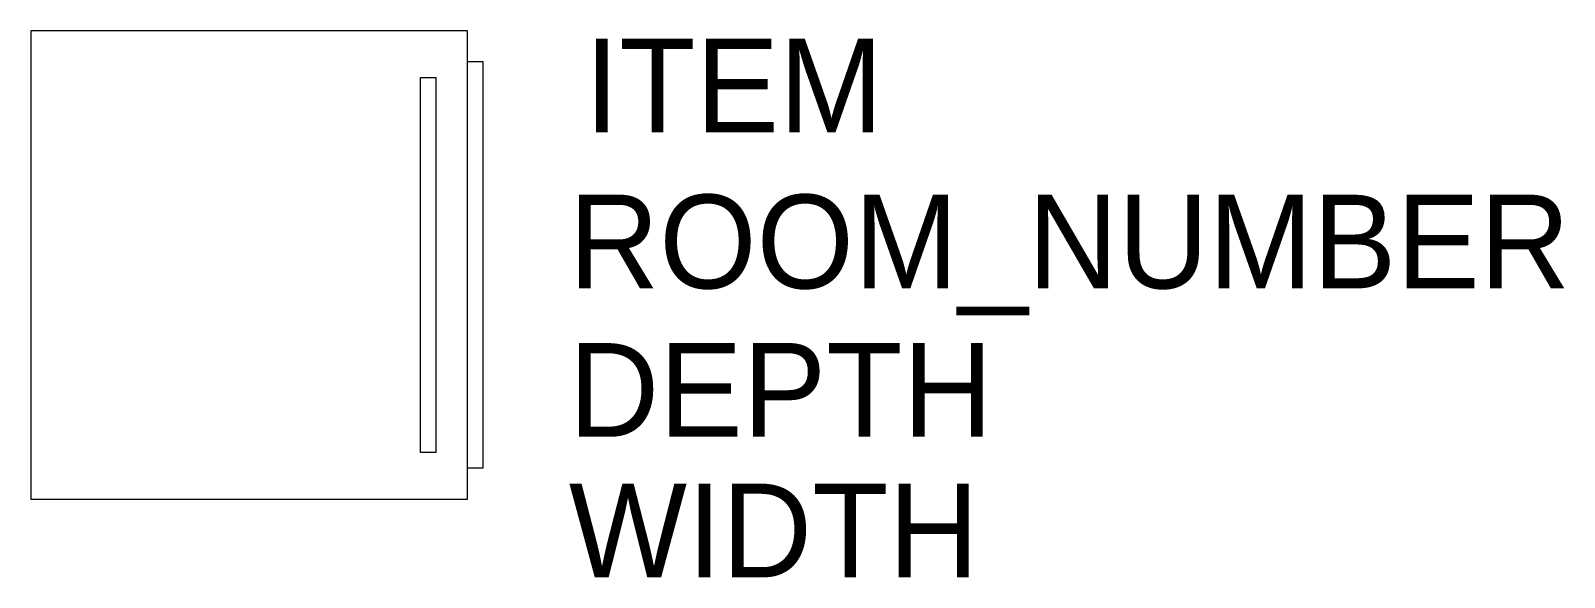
# Model space of a CAD drawing. Extents: x 0 to 2.5, y -0.13 to 0.76.
import ezdxf

# ---------------------------------------------------------------- set-up
doc = ezdxf.new("R2010")
doc.units = 0
doc.header["$LTSCALE"] = 40
doc.layers.get('0').update_dxf_attribs({"color": 1, "linetype": 'CONTINUOUS'})

msp = doc.modelspace()

# ---------------------------------------------------------------- linework, layer by layer
at = {"color": 0, "linetype": 'BYBLOCK'}
for p, q in [((0.7112, 0.762), (0, 0.762)), ((0, 0.762), (0, 0)), ((0.7112, 0), (0.7112, 0.762)), ((0.7366, 0.7112), (0.7112, 0.7112)), ((0.7366, 0.0508), (0.7366, 0.7112)), ((0.635, 0.0762), (0.635, 0.6858)), ((0.635, 0.6858), (0.6604, 0.6858)), ((0.6604, 0.0762), (0.6604, 0.6858)), ((0.6604, 0.0762), (0.635, 0.0762)), ((0.7112, 0.0508), (0.7366, 0.0508)), ((0, 0), (0.7112, 0))]:
    msp.add_line(p, q, dxfattribs=at)

# ---------------------------------------------------------------- texts
for tag, p, s, flags in [('ITEM', (0.9017, 0.5969), 'DICTIONARY STAND', 3), ('ROOM_NUMBER', (0.8763, 0.3429), '', 1), ('DEPTH', (0.8763, 0.1016), '28', 3), ('WIDTH', (0.8763, -0.127), '30', 3)]:
    msp.add_attdef(tag, p, s, height=0.1524, dxfattribs=dict(at, flags=flags))

doc.saveas('drawing.dxf')
